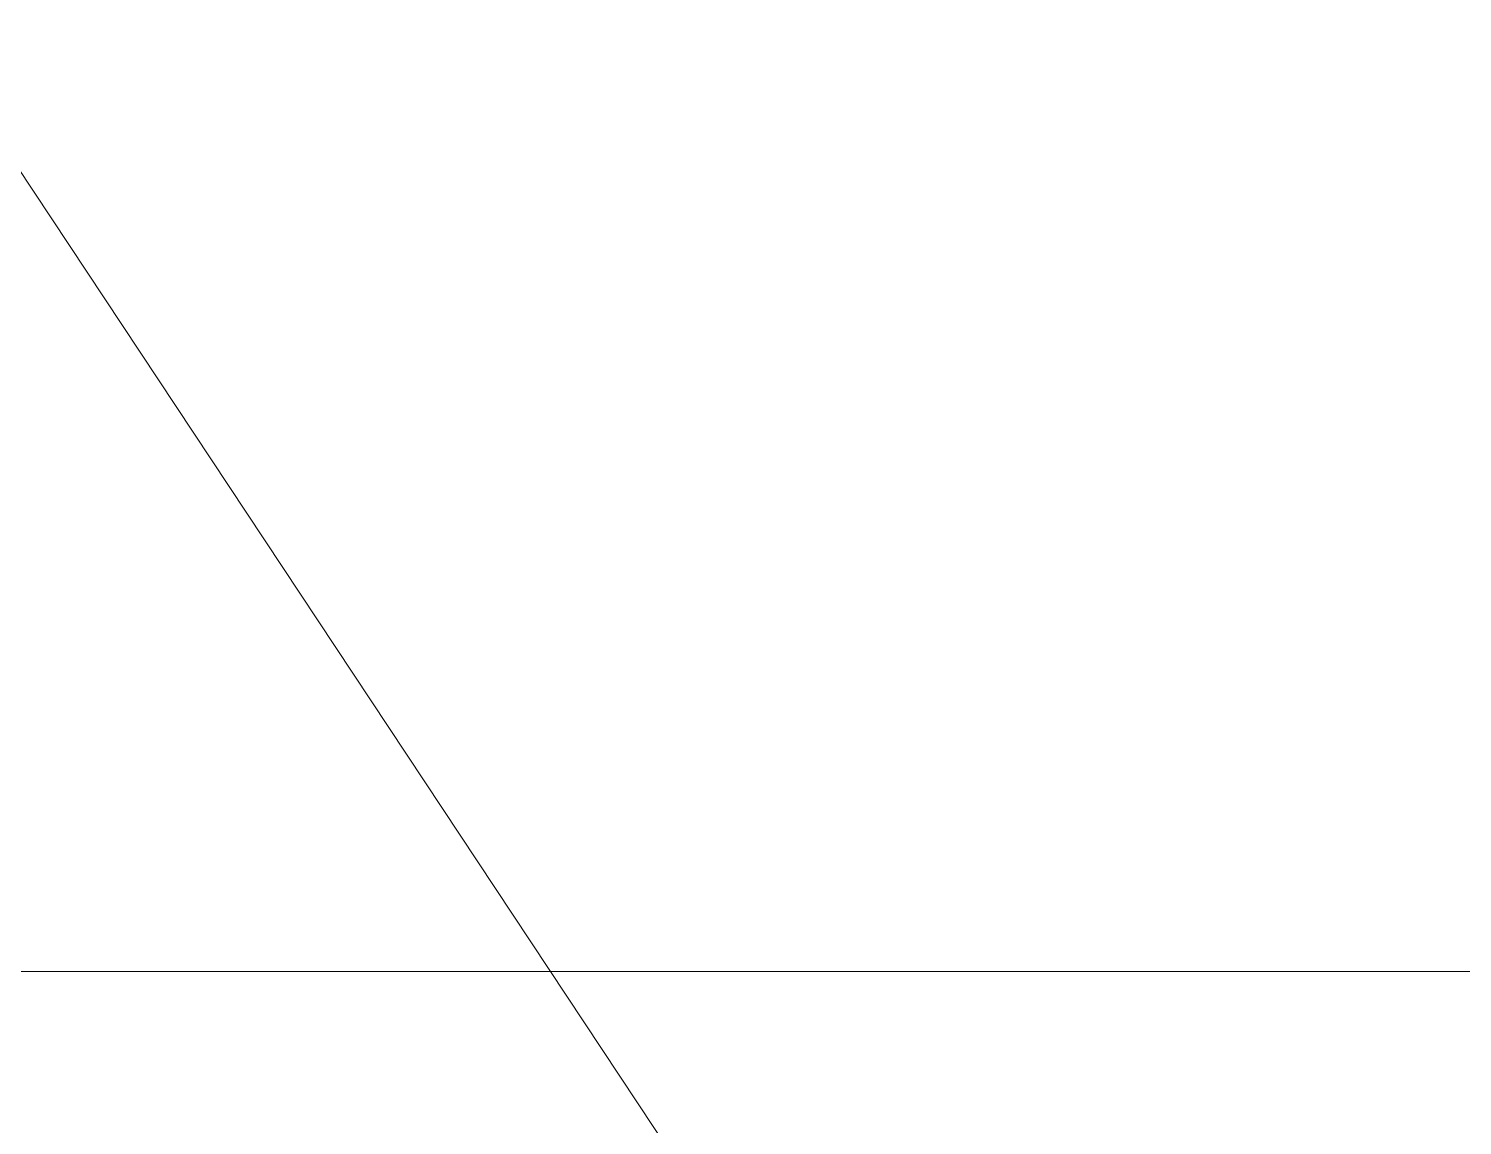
# Model space of a CAD drawing. Header units: metres. Extents: x 0 to 105485, y 0 to 425721.
# Drawn here: x 104807.099 to 104807.853, y 425186.108 to 425186.685 of the extents above; entities that cross this region are included whole.
import ezdxf

# ---------------------------------------------------------------- set-up
doc = ezdxf.new("R2010")
doc.units = ezdxf.units.M
doc.header["$MEASUREMENT"] = 0
doc.layers.add('B-XX-MO-ONDERZOEK_SONDERING-G', color=90, linetype='Continuous', lineweight=18)
doc.layers.add('B-XX-VH-OPENVERHARDING-G', color=90, linetype='Continuous', lineweight=18)

msp = doc.modelspace()

# ---------------------------------------------------------------- linework, layer by layer
at = {"layer": 'B-XX-MO-ONDERZOEK_SONDERING-G', "color": 0, "true_color": 0x285cd6}
for points in [[(104807.094, 425186.189, -1.59), (104807.144, 425186.189, -1.6), (104807.144, 425186.189, -1.61), (104807.169, 425186.189, -1.62), (104807.119, 425186.189, -1.63), (104807.294, 425186.189, -1.64), (104807.269, 425186.189, -1.65), (104807.269, 425186.189, -1.66), (104807.269, 425186.189, -1.67), (104807.269, 425186.189, -1.68), (104807.294, 425186.189, -1.69), (104807.269, 425186.189, -1.7), (104807.269, 425186.189, -1.71), (104807.244, 425186.189, -1.72), (104807.244, 425186.189, -1.73), (104807.219, 425186.189, -1.74), (104807.219, 425186.189, -1.75), (104807.219, 425186.189, -1.76), (104807.219, 425186.189, -1.77), (104807.194, 425186.189, -1.78), (104807.194, 425186.189, -1.79), (104807.194, 425186.189, -1.8), (104807.244, 425186.189, -1.81), (104807.269, 425186.189, -1.82), (104807.294, 425186.189, -1.83), (104807.294, 425186.189, -1.84), (104807.319, 425186.189, -1.85), (104807.344, 425186.189, -1.86), (104807.394, 425186.189, -1.87), (104807.444, 425186.189, -1.88), (104807.469, 425186.189, -1.89), (104807.494, 425186.189, -1.9), (104807.494, 425186.189, -1.91), (104807.494, 425186.189, -1.92), (104807.519, 425186.189, -1.93), (104807.494, 425186.189, -1.94), (104807.419, 425186.189, -1.95), (104807.369, 425186.189, -1.96), (104807.294, 425186.189, -1.97), (104807.244, 425186.189, -1.98), (104807.194, 425186.189, -1.99), (104807.194, 425186.189, -2), (104807.119, 425186.189, -2.01), (104807.119, 425186.189, -2.02), (104807.044, 425186.189, -2.03)], [(104807.069, 425186.189, -12.862), (104807.144, 425186.189, -12.872), (104807.144, 425186.189, -12.882), (104807.044, 425186.189, -12.892)], [(104807.069, 425186.189, -2.11), (104807.169, 425186.189, -2.12), (104807.169, 425186.189, -2.13), (104807.219, 425186.189, -2.14), (104807.294, 425186.189, -2.15), (104807.369, 425186.189, -2.16), (104807.394, 425186.189, -2.17), (104807.419, 425186.189, -2.18), (104807.444, 425186.189, -2.19), (104807.419, 425186.189, -2.2), (104807.419, 425186.189, -2.21), (104807.419, 425186.189, -2.22), (104807.419, 425186.189, -2.23), (104807.419, 425186.189, -2.24), (104807.419, 425186.189, -2.25), (104807.419, 425186.189, -2.26), (104807.419, 425186.189, -2.27), (104807.369, 425186.189, -2.28), (104807.369, 425186.189, -2.29), (104807.369, 425186.189, -2.3), (104807.394, 425186.189, -2.31), (104807.394, 425186.189, -2.32), (104807.419, 425186.189, -2.33), (104807.444, 425186.189, -2.34), (104807.469, 425186.189, -2.35), (104807.469, 425186.189, -2.36), (104807.494, 425186.189, -2.37), (104807.494, 425186.189, -2.38), (104807.494, 425186.189, -2.39), (104807.494, 425186.189, -2.4), (104807.494, 425186.189, -2.41), (104807.469, 425186.189, -2.42), (104807.494, 425186.189, -2.43), (104807.494, 425186.189, -2.44), (104807.494, 425186.189, -2.45), (104807.494, 425186.189, -2.46), (104807.494, 425186.189, -2.47), (104807.469, 425186.189, -2.48), (104807.444, 425186.189, -2.49), (104807.419, 425186.189, -2.5), (104807.419, 425186.189, -2.51), (104807.369, 425186.189, -2.52), (104807.369, 425186.189, -2.53), (104807.344, 425186.189, -2.54), (104807.344, 425186.189, -2.55), (104807.344, 425186.189, -2.56), (104807.344, 425186.189, -2.57), (104807.344, 425186.189, -2.58), (104807.344, 425186.189, -2.59), (104807.344, 425186.189, -2.6), (104807.344, 425186.189, -2.61), (104807.344, 425186.189, -2.62), (104807.319, 425186.189, -2.63), (104807.319, 425186.189, -2.64), (104807.319, 425186.189, -2.65), (104807.319, 425186.189, -2.66), (104807.319, 425186.189, -2.67), (104807.319, 425186.189, -2.68), (104807.344, 425186.189, -2.69), (104807.369, 425186.189, -2.7), (104807.394, 425186.189, -2.71), (104807.419, 425186.189, -2.72), (104807.469, 425186.189, -2.73), (104807.469, 425186.189, -2.74), (104807.444, 425186.189, -2.75), (104807.419, 425186.189, -2.76), (104807.144, 425186.189, -2.77), (104807.144, 425186.189, -2.78), (104807.169, 425186.189, -2.79), (104807.169, 425186.189, -2.8), (104807.169, 425186.189, -2.809), (104807.194, 425186.189, -2.819), (104807.194, 425186.189, -2.829), (104807.219, 425186.189, -2.839), (104807.219, 425186.189, -2.849), (104807.219, 425186.189, -2.859), (104807.244, 425186.189, -2.869), (104807.244, 425186.189, -2.879), (104807.244, 425186.189, -2.889), (104807.269, 425186.189, -2.899), (104807.269, 425186.189, -2.909), (104807.269, 425186.189, -2.919), (104807.269, 425186.189, -2.929), (104807.269, 425186.189, -2.939), (104807.244, 425186.189, -2.949), (104807.219, 425186.189, -2.959), (104807.094, 425186.189, -2.969)], [(104807.069, 425186.189, -3.139), (104807.119, 425186.189, -3.149), (104807.194, 425186.189, -3.159), (104807.269, 425186.189, -3.169), (104807.294, 425186.189, -3.179), (104807.344, 425186.189, -3.189), (104807.394, 425186.189, -3.199), (104807.394, 425186.189, -3.209), (104807.419, 425186.189, -3.219), (104807.419, 425186.189, -3.229), (104807.419, 425186.189, -3.239), (104807.419, 425186.189, -3.249), (104807.369, 425186.189, -3.259), (104807.319, 425186.189, -3.269), (104807.269, 425186.189, -3.279), (104807.244, 425186.189, -3.289), (104807.219, 425186.189, -3.299), (104807.219, 425186.189, -3.309), (104807.194, 425186.189, -3.319), (104807.169, 425186.189, -3.329), (104807.169, 425186.189, -3.339), (104807.144, 425186.189, -3.349), (104807.119, 425186.189, -3.359), (104807.119, 425186.189, -3.369), (104807.094, 425186.189, -3.379)], [(104807.069, 425186.189, -13.272), (104807.119, 425186.189, -13.282), (104807.144, 425186.189, -13.292), (104807.194, 425186.189, -13.302), (104807.219, 425186.189, -13.312), (104807.269, 425186.189, -13.322), (104807.294, 425186.189, -13.332), (104807.319, 425186.189, -13.342), (104807.369, 425186.189, -13.352), (104807.369, 425186.189, -13.362), (104807.394, 425186.189, -13.372), (104807.419, 425186.189, -13.382), (104807.444, 425186.189, -13.392), (104807.444, 425186.189, -13.402), (104807.469, 425186.189, -13.412), (104807.469, 425186.189, -13.422), (104807.494, 425186.189, -13.432), (104807.494, 425186.189, -13.442), (104807.544, 425186.189, -13.452), (104807.544, 425186.189, -13.462), (104807.569, 425186.189, -13.472), (104807.569, 425186.189, -13.482), (104807.569, 425186.189, -13.491), (104807.544, 425186.189, -13.501), (104807.544, 425186.189, -13.511), (104807.544, 425186.189, -13.521), (104807.569, 425186.189, -13.531), (104807.569, 425186.189, -13.541), (104807.619, 425186.189, -13.551), (104807.694, 425186.189, -13.561), (104807.769, 425186.189, -13.571), (104807.819, 425186.189, -13.581), (104807.894, 425186.189, -13.591)], [(104807.869, 425186.189, -1.19), (104807.819, 425186.189, -1.2), (104807.844, 425186.189, -1.21), (104807.794, 425186.189, -1.22), (104807.769, 425186.189, -1.23), (104807.769, 425186.189, -1.24), (104807.769, 425186.189, -1.25), (104807.769, 425186.189, -1.26), (104807.744, 425186.189, -1.27), (104807.744, 425186.189, -1.28), (104807.694, 425186.189, -1.29), (104807.644, 425186.189, -1.3), (104807.594, 425186.189, -1.31), (104807.544, 425186.189, -1.32), (104807.544, 425186.189, -1.33), (104807.544, 425186.189, -1.34), (104807.544, 425186.189, -1.35), (104807.544, 425186.189, -1.36), (104807.519, 425186.189, -1.37), (104807.519, 425186.189, -1.38), (104807.494, 425186.189, -1.39), (104807.494, 425186.189, -1.4), (104807.494, 425186.189, -1.41), (104807.444, 425186.189, -1.42), (104807.419, 425186.189, -1.43), (104807.369, 425186.189, -1.44), (104807.344, 425186.189, -1.45), (104807.319, 425186.189, -1.46), (104807.319, 425186.189, -1.47), (104807.294, 425186.189, -1.48), (104807.269, 425186.189, -1.49), (104807.244, 425186.189, -1.5), (104807.219, 425186.189, -1.51), (104807.169, 425186.189, -1.52), (104807.119, 425186.189, -1.53), (104807.119, 425186.189, -1.54), (104807.094, 425186.189, -1.55)], [(104807.094, 425186.189, -3.389), (104807.119, 425186.189, -3.399), (104807.119, 425186.189, -3.409), (104807.119, 425186.189, -3.419), (104807.144, 425186.189, -3.429), (104807.144, 425186.189, -3.439), (104807.169, 425186.189, -3.449), (104807.169, 425186.189, -3.459), (104807.194, 425186.189, -3.469), (104807.219, 425186.189, -3.479), (104807.244, 425186.189, -3.489), (104807.244, 425186.189, -3.499), (104807.244, 425186.189, -3.509), (104807.219, 425186.189, -3.519), (104807.244, 425186.189, -3.529), (104807.269, 425186.189, -3.539), (104807.269, 425186.189, -3.549), (104807.319, 425186.189, -3.559), (104807.394, 425186.189, -3.569), (104807.369, 425186.189, -3.579), (104807.444, 425186.189, -3.589), (104807.444, 425186.189, -3.599), (104807.469, 425186.189, -3.609), (104807.469, 425186.189, -3.619), (104807.469, 425186.189, -3.629), (104807.544, 425186.189, -3.639), (104807.569, 425186.189, -3.649), (104807.644, 425186.189, -3.659), (104807.719, 425186.189, -3.669), (104807.744, 425186.189, -3.679), (104807.769, 425186.189, -3.689), (104807.794, 425186.189, -3.699), (104807.794, 425186.189, -3.709), (104807.794, 425186.189, -3.719), (104807.794, 425186.189, -3.729), (104807.794, 425186.189, -3.739), (104807.794, 425186.189, -3.749), (104807.769, 425186.189, -3.759), (104807.769, 425186.189, -3.769), (104807.744, 425186.189, -3.779), (104807.719, 425186.189, -3.789), (104807.719, 425186.189, -3.799), (104807.669, 425186.189, -3.809), (104807.644, 425186.189, -3.819), (104807.619, 425186.189, -3.829), (104807.594, 425186.189, -3.839), (104807.569, 425186.189, -3.849), (104807.569, 425186.189, -3.859), (104807.569, 425186.189, -3.869), (104807.569, 425186.189, -3.879), (104807.544, 425186.189, -3.889), (104807.544, 425186.189, -3.899), (104807.544, 425186.189, -3.909), (104807.569, 425186.189, -3.919), (104807.544, 425186.189, -3.929), (104807.544, 425186.189, -3.939), (104807.469, 425186.189, -3.949), (104807.394, 425186.189, -3.959), (104807.344, 425186.189, -3.969), (104807.294, 425186.189, -3.979), (104807.269, 425186.189, -3.989), (104807.219, 425186.189, -3.999), (104807.219, 425186.189, -4.009), (104807.144, 425186.189, -4.019), (104807.094, 425186.189, -4.029)], [(104807.094, 425186.189, -4.179), (104807.119, 425186.189, -4.189), (104807.144, 425186.189, -4.199), (104807.144, 425186.189, -4.209), (104807.169, 425186.189, -4.219), (104807.169, 425186.189, -4.229), (104807.169, 425186.189, -4.239), (104807.169, 425186.189, -4.249), (104807.144, 425186.189, -4.259), (104807.144, 425186.189, -4.269), (104807.144, 425186.189, -4.279), (104807.169, 425186.189, -4.289), (104807.169, 425186.189, -4.299), (104807.169, 425186.189, -4.309), (104807.169, 425186.189, -4.319), (104807.169, 425186.189, -4.329), (104807.194, 425186.189, -4.339), (104807.194, 425186.189, -4.349), (104807.219, 425186.189, -4.359), (104807.219, 425186.189, -4.369), (104807.269, 425186.189, -4.379), (104807.269, 425186.189, -4.389), (104807.269, 425186.189, -4.399), (104807.294, 425186.189, -4.409), (104807.319, 425186.189, -4.419), (104807.344, 425186.189, -4.429), (104807.344, 425186.189, -4.439), (104807.369, 425186.189, -4.449), (104807.369, 425186.189, -4.459), (104807.369, 425186.189, -4.469), (104807.369, 425186.189, -4.479), (104807.369, 425186.189, -4.489), (104807.369, 425186.189, -4.499), (104807.369, 425186.189, -4.509), (104807.394, 425186.189, -4.519), (104807.394, 425186.189, -4.529), (104807.419, 425186.189, -4.539), (104807.419, 425186.189, -4.549), (104807.419, 425186.189, -4.559), (104807.419, 425186.189, -4.569), (104807.444, 425186.189, -4.579), (104807.419, 425186.189, -4.589), (104807.394, 425186.189, -4.599), (104807.394, 425186.189, -4.609), (104807.369, 425186.189, -4.619), (104807.344, 425186.189, -4.629), (104807.319, 425186.189, -4.639), (104807.294, 425186.189, -4.649), (104807.294, 425186.189, -4.659), (104807.294, 425186.189, -4.669), (104807.319, 425186.189, -4.679), (104807.319, 425186.189, -4.689), (104807.319, 425186.189, -4.699), (104807.319, 425186.189, -4.709), (104807.319, 425186.189, -4.719), (104807.319, 425186.189, -4.729), (104807.319, 425186.189, -4.739), (104807.319, 425186.189, -4.749), (104807.319, 425186.189, -4.759), (104807.319, 425186.189, -4.769), (104807.319, 425186.189, -4.779), (104807.319, 425186.189, -4.789), (104807.319, 425186.189, -4.799), (104807.294, 425186.189, -4.809), (104807.294, 425186.189, -4.819), (104807.244, 425186.189, -4.829), (104807.219, 425186.189, -4.839), (104807.169, 425186.189, -4.849), (104807.119, 425186.189, -4.859), (104807.094, 425186.189, -4.869)], [(104807.094, 425186.189, -5.069), (104807.144, 425186.189, -5.079), (104807.144, 425186.189, -5.089), (104807.194, 425186.189, -5.099), (104807.269, 425186.189, -5.109), (104807.294, 425186.189, -5.118), (104807.344, 425186.189, -5.128), (104807.394, 425186.189, -5.138), (104807.394, 425186.189, -5.148), (104807.444, 425186.189, -5.158), (104807.444, 425186.189, -5.168), (104807.444, 425186.189, -5.178), (104807.444, 425186.189, -5.188), (104807.469, 425186.189, -5.198), (104807.494, 425186.189, -5.208), (104807.519, 425186.189, -5.218), (104807.544, 425186.189, -5.228), (104807.544, 425186.189, -5.238), (104807.544, 425186.189, -5.248), (104807.569, 425186.189, -5.258), (104807.544, 425186.189, -5.268), (104807.544, 425186.189, -5.278), (104807.544, 425186.189, -5.288), (104807.569, 425186.189, -5.298), (104807.569, 425186.189, -5.308), (104807.569, 425186.189, -5.318), (104807.594, 425186.189, -5.328), (104807.594, 425186.189, -5.338), (104807.594, 425186.189, -5.348), (104807.594, 425186.189, -5.358), (104807.594, 425186.189, -5.368), (104807.594, 425186.189, -5.378), (104807.569, 425186.189, -5.388), (104807.544, 425186.189, -5.398), (104807.544, 425186.189, -5.408), (104807.544, 425186.189, -5.418), (104807.544, 425186.189, -5.428), (104807.544, 425186.189, -5.438), (104807.544, 425186.189, -5.448), (104807.544, 425186.189, -5.458), (104807.544, 425186.189, -5.468), (104807.544, 425186.189, -5.478), (104807.519, 425186.189, -5.488), (104807.519, 425186.189, -5.498), (104807.519, 425186.189, -5.508), (104807.519, 425186.189, -5.518), (104807.519, 425186.189, -5.528), (104807.494, 425186.189, -5.538), (104807.494, 425186.189, -5.548), (104807.494, 425186.189, -5.558), (104807.494, 425186.189, -5.568), (104807.494, 425186.189, -5.578), (104807.494, 425186.189, -5.588), (104807.469, 425186.189, -5.598), (104807.469, 425186.189, -5.608), (104807.444, 425186.189, -5.618), (104807.394, 425186.189, -5.628), (104807.319, 425186.189, -5.638), (104807.319, 425186.189, -5.648), (104807.294, 425186.189, -5.658), (104807.244, 425186.189, -5.668), (104807.244, 425186.189, -5.678), (104807.269, 425186.189, -5.688), (104807.269, 425186.189, -5.698), (104807.294, 425186.189, -5.708), (104807.319, 425186.189, -5.718), (104807.319, 425186.189, -5.728), (104807.344, 425186.189, -5.738), (104807.244, 425186.189, -5.748), (104807.219, 425186.189, -5.758), (104807.119, 425186.189, -5.768), (104807.119, 425186.189, -5.778), (104807.094, 425186.189, -5.788), (104807.119, 425186.189, -5.798), (104807.119, 425186.189, -5.808), (104807.119, 425186.189, -5.818), (104807.119, 425186.189, -5.828), (104807.144, 425186.189, -5.838), (104807.144, 425186.189, -5.848), (104807.144, 425186.189, -5.858), (104807.144, 425186.189, -5.868), (104807.144, 425186.189, -5.878), (104807.144, 425186.189, -5.888), (104807.094, 425186.189, -5.898), (104807.119, 425186.189, -5.908), (104807.144, 425186.189, -5.918), (104807.219, 425186.189, -5.928), (104807.294, 425186.189, -5.938), (104807.344, 425186.189, -5.948), (104807.344, 425186.189, -5.958), (104807.369, 425186.189, -5.968), (104807.419, 425186.189, -5.978), (104807.419, 425186.189, -5.988), (104807.444, 425186.189, -5.998), (104807.444, 425186.189, -6.008), (104807.469, 425186.189, -6.018), (104807.494, 425186.189, -6.028), (104807.494, 425186.189, -6.038), (104807.519, 425186.189, -6.048), (104807.519, 425186.189, -6.058), (104807.519, 425186.189, -6.068), (104807.544, 425186.189, -6.078), (104807.544, 425186.189, -6.088), (104807.544, 425186.189, -6.098), (104807.544, 425186.189, -6.108), (104807.544, 425186.189, -6.118), (104807.544, 425186.189, -6.128), (104807.544, 425186.189, -6.138), (104807.544, 425186.189, -6.148), (104807.544, 425186.189, -6.158), (104807.569, 425186.189, -6.168), (104807.569, 425186.189, -6.178), (104807.569, 425186.189, -6.188), (104807.569, 425186.189, -6.198), (104807.569, 425186.189, -6.208), (104807.569, 425186.189, -6.218), (104807.569, 425186.189, -6.228), (104807.569, 425186.189, -6.238), (104807.594, 425186.189, -6.248), (104807.594, 425186.189, -6.258), (104807.594, 425186.189, -6.268), (104807.594, 425186.189, -6.278), (104807.594, 425186.189, -6.288), (104807.594, 425186.189, -6.298), (104807.569, 425186.189, -6.308), (104807.544, 425186.189, -6.318), (104807.544, 425186.189, -6.328), (104807.544, 425186.189, -6.338), (104807.544, 425186.189, -6.348), (104807.519, 425186.189, -6.358), (104807.519, 425186.189, -6.368), (104807.519, 425186.189, -6.378), (104807.519, 425186.189, -6.388), (104807.519, 425186.189, -6.398), (104807.519, 425186.189, -6.408), (104807.544, 425186.189, -6.418), (104807.544, 425186.189, -6.428), (104807.544, 425186.189, -6.438), (104807.544, 425186.189, -6.448), (104807.544, 425186.189, -6.458), (104807.569, 425186.189, -6.468), (104807.594, 425186.189, -6.478), (104807.594, 425186.189, -6.488), (104807.594, 425186.189, -6.498), (104807.594, 425186.189, -6.508), (104807.594, 425186.189, -6.518), (104807.594, 425186.189, -6.528), (104807.594, 425186.189, -6.538), (104807.594, 425186.189, -6.548), (104807.594, 425186.189, -6.558), (104807.594, 425186.189, -6.568), (104807.569, 425186.189, -6.578), (104807.594, 425186.189, -6.588), (104807.569, 425186.189, -6.598), (104807.569, 425186.189, -6.608), (104807.544, 425186.189, -6.618), (104807.519, 425186.189, -6.628), (104807.494, 425186.189, -6.638), (104807.494, 425186.189, -6.648), (104807.494, 425186.189, -6.658), (104807.494, 425186.189, -6.668), (104807.494, 425186.189, -6.678), (104807.494, 425186.189, -6.688), (104807.494, 425186.189, -6.698), (104807.494, 425186.189, -6.708), (104807.494, 425186.189, -6.718), (104807.494, 425186.189, -6.728), (104807.494, 425186.189, -6.738), (104807.494, 425186.189, -6.748), (104807.494, 425186.189, -6.758), (104807.494, 425186.189, -6.768), (104807.494, 425186.189, -6.778), (104807.494, 425186.189, -6.788), (104807.494, 425186.189, -6.798), (104807.469, 425186.189, -6.808), (104807.444, 425186.189, -6.818), (104807.444, 425186.189, -6.828), (104807.419, 425186.189, -6.838), (104807.419, 425186.189, -6.848), (104807.394, 425186.189, -6.858), (104807.369, 425186.189, -6.868), (104807.369, 425186.189, -6.878), (104807.344, 425186.189, -6.888), (104807.344, 425186.189, -6.898), (104807.344, 425186.189, -6.908), (104807.319, 425186.189, -6.918), (104807.319, 425186.189, -6.928), (104807.319, 425186.189, -6.938), (104807.319, 425186.189, -6.948), (104807.294, 425186.189, -6.958), (104807.294, 425186.189, -6.968), (104807.294, 425186.189, -6.978), (104807.294, 425186.189, -6.988), (104807.269, 425186.189, -6.998), (104807.294, 425186.189, -7.008), (104807.319, 425186.189, -7.018), (104807.369, 425186.189, -7.027), (104807.369, 425186.189, -7.037), (104807.394, 425186.189, -7.047), (104807.394, 425186.189, -7.057), (104807.394, 425186.189, -7.067), (104807.419, 425186.189, -7.077), (104807.469, 425186.189, -7.087), (104807.494, 425186.189, -7.097), (104807.519, 425186.189, -7.107), (104807.494, 425186.189, -7.117), (104807.519, 425186.189, -7.127), (104807.544, 425186.189, -7.137), (104807.569, 425186.189, -7.147), (104807.569, 425186.189, -7.157), (104807.594, 425186.189, -7.167), (104807.619, 425186.189, -7.177), (104807.619, 425186.189, -7.187), (104807.644, 425186.189, -7.197), (104807.644, 425186.189, -7.207), (104807.644, 425186.189, -7.217), (104807.669, 425186.189, -7.227), (104807.669, 425186.189, -7.237), (104807.669, 425186.189, -7.247), (104807.669, 425186.189, -7.257), (104807.669, 425186.189, -7.267), (104807.669, 425186.189, -7.277), (104807.694, 425186.189, -7.287), (104807.694, 425186.189, -7.297), (104807.669, 425186.189, -7.307), (104807.669, 425186.189, -7.317), (104807.619, 425186.189, -7.327), (104807.619, 425186.189, -7.337), (104807.569, 425186.189, -7.347), (104807.519, 425186.189, -7.357), (104807.494, 425186.189, -7.367), (104807.494, 425186.189, -7.377), (104807.494, 425186.189, -7.387), (104807.494, 425186.189, -7.397), (104807.494, 425186.189, -7.407), (104807.494, 425186.189, -7.417), (104807.494, 425186.189, -7.427), (104807.494, 425186.189, -7.437), (104807.519, 425186.189, -7.447), (104807.544, 425186.189, -7.457), (104807.569, 425186.189, -7.467), (104807.594, 425186.189, -7.477), (104807.619, 425186.189, -7.487), (104807.644, 425186.189, -7.497), (104807.644, 425186.189, -7.507), (104807.669, 425186.189, -7.517), (104807.669, 425186.189, -7.527), (104807.694, 425186.189, -7.537), (104807.719, 425186.189, -7.547), (104807.719, 425186.189, -7.557), (104807.719, 425186.189, -7.567), (104807.719, 425186.189, -7.577), (104807.719, 425186.189, -7.587), (104807.719, 425186.189, -7.597), (104807.719, 425186.189, -7.607), (104807.694, 425186.189, -7.617), (104807.669, 425186.189, -7.627), (104807.669, 425186.189, -7.637), (104807.619, 425186.189, -7.647), (104807.594, 425186.189, -7.657), (104807.594, 425186.189, -7.667), (104807.594, 425186.189, -7.677), (104807.594, 425186.189, -7.687), (104807.594, 425186.189, -7.697), (104807.519, 425186.189, -7.707), (104807.494, 425186.189, -7.717), (104807.469, 425186.189, -7.727), (104807.419, 425186.189, -7.737), (104807.369, 425186.189, -7.747), (104807.369, 425186.189, -7.757), (104807.344, 425186.189, -7.767), (104807.344, 425186.189, -7.777), (104807.344, 425186.189, -7.787), (104807.344, 425186.189, -7.797), (104807.344, 425186.189, -7.807), (104807.394, 425186.189, -7.817), (104807.444, 425186.189, -7.827), (104807.469, 425186.189, -7.837), (104807.444, 425186.189, -7.847), (104807.469, 425186.189, -7.857), (104807.469, 425186.189, -7.867), (104807.494, 425186.189, -7.877), (104807.569, 425186.189, -7.887), (104807.594, 425186.189, -7.897), (104807.644, 425186.189, -7.907), (104807.694, 425186.189, -7.917), (104807.719, 425186.189, -7.927), (104807.719, 425186.189, -7.937), (104807.769, 425186.189, -7.947), (104807.769, 425186.189, -7.957), (104807.769, 425186.189, -7.967), (104807.794, 425186.189, -7.977), (104807.794, 425186.189, -7.987), (104807.794, 425186.189, -7.997), (104807.794, 425186.189, -8.007), (104807.794, 425186.189, -8.017), (104807.794, 425186.189, -8.027), (104807.794, 425186.189, -8.037), (104807.794, 425186.189, -8.047), (104807.794, 425186.189, -8.057), (104807.794, 425186.189, -8.067), (104807.794, 425186.189, -8.077), (104807.819, 425186.189, -8.087), (104807.794, 425186.189, -8.097), (104807.794, 425186.189, -8.107), (104807.794, 425186.189, -8.117), (104807.794, 425186.189, -8.127), (104807.794, 425186.189, -8.137), (104807.794, 425186.189, -8.147), (104807.769, 425186.189, -8.157), (104807.769, 425186.189, -8.167), (104807.744, 425186.189, -8.177), (104807.719, 425186.189, -8.187), (104807.744, 425186.189, -8.197), (104807.719, 425186.189, -8.207), (104807.744, 425186.189, -8.217), (104807.719, 425186.189, -8.227), (104807.719, 425186.189, -8.237), (104807.719, 425186.189, -8.247), (104807.719, 425186.189, -8.257), (104807.719, 425186.189, -8.267), (104807.719, 425186.189, -8.277), (104807.719, 425186.189, -8.287), (104807.719, 425186.189, -8.297), (104807.719, 425186.189, -8.307), (104807.744, 425186.189, -8.317), (104807.744, 425186.189, -8.327), (104807.744, 425186.189, -8.337), (104807.744, 425186.189, -8.347), (104807.769, 425186.189, -8.357), (104807.769, 425186.189, -8.367), (104807.769, 425186.189, -8.377), (104807.769, 425186.189, -8.387), (104807.769, 425186.189, -8.397), (104807.769, 425186.189, -8.407), (104807.744, 425186.189, -8.417), (104807.744, 425186.189, -8.427), (104807.744, 425186.189, -8.437), (104807.719, 425186.189, -8.447), (104807.719, 425186.189, -8.457), (104807.669, 425186.189, -8.467), (104807.644, 425186.189, -8.477), (104807.619, 425186.189, -8.487), (104807.594, 425186.189, -8.497), (104807.594, 425186.189, -8.507), (104807.569, 425186.189, -8.517), (104807.569, 425186.189, -8.527), (104807.569, 425186.189, -8.537), (104807.569, 425186.189, -8.546), (104807.569, 425186.189, -8.556), (104807.569, 425186.189, -8.566), (104807.569, 425186.189, -8.576), (104807.569, 425186.189, -8.586), (104807.544, 425186.189, -8.596), (104807.544, 425186.189, -8.606), (104807.544, 425186.189, -8.616), (104807.544, 425186.189, -8.626), (104807.544, 425186.189, -8.636), (104807.569, 425186.189, -8.646), (104807.569, 425186.189, -8.656), (104807.594, 425186.189, -8.666), (104807.594, 425186.189, -8.676), (104807.594, 425186.189, -8.686), (104807.594, 425186.189, -8.696), (104807.594, 425186.189, -8.706), (104807.619, 425186.189, -8.716), (104807.619, 425186.189, -8.726), (104807.619, 425186.189, -8.736), (104807.619, 425186.189, -8.746), (104807.644, 425186.189, -8.756), (104807.644, 425186.189, -8.766), (104807.644, 425186.189, -8.776), (104807.644, 425186.189, -8.786), (104807.644, 425186.189, -8.796), (104807.669, 425186.189, -8.806), (104807.669, 425186.189, -8.816), (104807.669, 425186.189, -8.826), (104807.669, 425186.189, -8.836), (104807.669, 425186.189, -8.846), (104807.694, 425186.189, -8.856), (104807.694, 425186.189, -8.866), (104807.694, 425186.189, -8.876), (104807.694, 425186.189, -8.886), (104807.619, 425186.189, -8.896), (104807.569, 425186.189, -8.906), (104807.469, 425186.189, -8.916), (104807.294, 425186.189, -8.926), (104807.194, 425186.189, -8.936), (104807.169, 425186.189, -8.946), (104807.169, 425186.189, -8.956), (104807.194, 425186.189, -8.966), (104807.194, 425186.189, -8.976), (104807.194, 425186.189, -8.986), (104807.194, 425186.189, -8.996), (104807.219, 425186.189, -9.006), (104807.219, 425186.189, -9.016), (104807.219, 425186.189, -9.026), (104807.219, 425186.189, -9.036), (104807.219, 425186.189, -9.046), (104807.244, 425186.189, -9.056), (104807.294, 425186.189, -9.066), (104807.344, 425186.189, -9.076), (104807.394, 425186.189, -9.086), (104807.494, 425186.189, -9.096), (104807.594, 425186.189, -9.106), (104807.694, 425186.189, -9.116), (104807.769, 425186.189, -9.126), (104807.769, 425186.189, -9.136), (104807.794, 425186.189, -9.146), (104807.819, 425186.189, -9.156), (104807.844, 425186.189, -9.166), (104807.844, 425186.189, -9.176), (104807.844, 425186.189, -9.186), (104807.844, 425186.189, -9.196), (104807.844, 425186.189, -9.206), (104807.844, 425186.189, -9.216), (104807.844, 425186.189, -9.226), (104807.844, 425186.189, -9.236), (104807.844, 425186.189, -9.246), (104807.844, 425186.189, -9.256), (104807.844, 425186.189, -9.266), (104807.819, 425186.189, -9.276), (104807.819, 425186.189, -9.286), (104807.819, 425186.189, -9.296), (104807.844, 425186.189, -9.306), (104807.844, 425186.189, -9.316), (104807.819, 425186.189, -9.326), (104807.819, 425186.189, -9.336), (104807.819, 425186.189, -9.346), (104807.819, 425186.189, -9.356), (104807.819, 425186.189, -9.366), (104807.819, 425186.189, -9.376), (104807.794, 425186.189, -9.386), (104807.794, 425186.189, -9.396), (104807.794, 425186.189, -9.406), (104807.819, 425186.189, -9.416), (104807.819, 425186.189, -9.426), (104807.819, 425186.189, -9.436), (104807.794, 425186.189, -9.446), (104807.794, 425186.189, -9.456), (104807.794, 425186.189, -9.466), (104807.794, 425186.189, -9.476), (104807.794, 425186.189, -9.486), (104807.794, 425186.189, -9.496), (104807.769, 425186.189, -9.506), (104807.769, 425186.189, -9.516), (104807.769, 425186.189, -9.526), (104807.769, 425186.189, -9.536), (104807.769, 425186.189, -9.546), (104807.769, 425186.189, -9.556), (104807.744, 425186.189, -9.566), (104807.744, 425186.189, -9.576), (104807.744, 425186.189, -9.586), (104807.744, 425186.189, -9.596), (104807.719, 425186.189, -9.606), (104807.744, 425186.189, -9.616), (104807.719, 425186.189, -9.626), (104807.669, 425186.189, -9.636), (104807.644, 425186.189, -9.646), (104807.644, 425186.189, -9.656), (104807.644, 425186.189, -9.666), (104807.619, 425186.189, -9.676), (104807.619, 425186.189, -9.686), (104807.619, 425186.189, -9.696), (104807.594, 425186.189, -9.706), (104807.569, 425186.189, -9.716), (104807.519, 425186.189, -9.725), (104807.494, 425186.189, -9.735), (104807.494, 425186.189, -9.745), (104807.494, 425186.189, -9.755), (104807.494, 425186.189, -9.765), (104807.469, 425186.189, -9.775), (104807.469, 425186.189, -9.785), (104807.469, 425186.189, -9.795), (104807.444, 425186.189, -9.805), (104807.444, 425186.189, -9.815), (104807.444, 425186.189, -9.825), (104807.444, 425186.189, -9.835), (104807.444, 425186.189, -9.845), (104807.444, 425186.189, -9.855), (104807.444, 425186.189, -9.865), (104807.444, 425186.189, -9.875), (104807.444, 425186.189, -9.885), (104807.419, 425186.189, -9.895), (104807.419, 425186.189, -9.905), (104807.419, 425186.189, -9.915), (104807.394, 425186.189, -9.925), (104807.369, 425186.189, -9.935), (104807.369, 425186.189, -9.945), (104807.369, 425186.189, -9.955), (104807.369, 425186.189, -9.965), (104807.369, 425186.189, -9.975), (104807.369, 425186.189, -9.985), (104807.394, 425186.189, -9.995), (104807.394, 425186.189, -10.005), (104807.394, 425186.189, -10.015), (104807.394, 425186.189, -10.025), (104807.394, 425186.189, -10.035), (104807.394, 425186.189, -10.045), (104807.419, 425186.189, -10.055), (104807.444, 425186.189, -10.065), (104807.469, 425186.189, -10.075), (104807.469, 425186.189, -10.085), (104807.469, 425186.189, -10.095), (104807.469, 425186.189, -10.105), (104807.494, 425186.189, -10.115), (104807.494, 425186.189, -10.125), (104807.494, 425186.189, -10.135), (104807.494, 425186.189, -10.145), (104807.494, 425186.189, -10.155), (104807.494, 425186.189, -10.165), (104807.494, 425186.189, -10.175), (104807.469, 425186.189, -10.185), (104807.469, 425186.189, -10.195), (104807.444, 425186.189, -10.205), (104807.444, 425186.189, -10.215), (104807.444, 425186.189, -10.225), (104807.444, 425186.189, -10.235), (104807.444, 425186.189, -10.245), (104807.444, 425186.189, -10.255), (104807.444, 425186.189, -10.265), (104807.444, 425186.189, -10.275), (104807.444, 425186.189, -10.285), (104807.444, 425186.189, -10.295), (104807.444, 425186.189, -10.305), (104807.444, 425186.189, -10.315), (104807.444, 425186.189, -10.325), (104807.444, 425186.189, -10.335), (104807.419, 425186.189, -10.345), (104807.419, 425186.189, -10.355), (104807.444, 425186.189, -10.365), (104807.419, 425186.189, -10.375), (104807.444, 425186.189, -10.385), (104807.419, 425186.189, -10.395), (104807.419, 425186.189, -10.405), (104807.419, 425186.189, -10.415), (104807.444, 425186.189, -10.425), (104807.469, 425186.189, -10.435), (104807.469, 425186.189, -10.445), (104807.494, 425186.189, -10.455), (104807.494, 425186.189, -10.465), (104807.519, 425186.189, -10.475), (104807.544, 425186.189, -10.485), (104807.569, 425186.189, -10.495), (104807.594, 425186.189, -10.505), (104807.594, 425186.189, -10.515), (104807.619, 425186.189, -10.525), (104807.619, 425186.189, -10.535), (104807.644, 425186.189, -10.545), (104807.644, 425186.189, -10.555), (104807.644, 425186.189, -10.565), (104807.669, 425186.189, -10.575), (104807.669, 425186.189, -10.585), (104807.669, 425186.189, -10.595), (104807.644, 425186.189, -10.605), (104807.619, 425186.189, -10.615), (104807.594, 425186.189, -10.625), (104807.594, 425186.189, -10.635), (104807.569, 425186.189, -10.645), (104807.569, 425186.189, -10.655), (104807.569, 425186.189, -10.665), (104807.569, 425186.189, -10.675), (104807.569, 425186.189, -10.685), (104807.569, 425186.189, -10.695), (104807.569, 425186.189, -10.705), (104807.594, 425186.189, -10.715), (104807.594, 425186.189, -10.725), (104807.594, 425186.189, -10.735), (104807.594, 425186.189, -10.745), (104807.594, 425186.189, -10.755), (104807.594, 425186.189, -10.765), (104807.594, 425186.189, -10.774), (104807.619, 425186.189, -10.784), (104807.619, 425186.189, -10.794), (104807.594, 425186.189, -10.804), (104807.594, 425186.189, -10.814), (104807.569, 425186.189, -10.824), (104807.594, 425186.189, -10.834), (104807.569, 425186.189, -10.844), (104807.569, 425186.189, -10.854), (104807.569, 425186.189, -10.864), (104807.569, 425186.189, -10.874), (104807.569, 425186.189, -10.884), (104807.569, 425186.189, -10.894), (104807.569, 425186.189, -10.904), (104807.594, 425186.189, -10.914), (104807.594, 425186.189, -10.924), (104807.594, 425186.189, -10.934), (104807.594, 425186.189, -10.944), (104807.619, 425186.189, -10.954), (104807.619, 425186.189, -10.964), (104807.619, 425186.189, -10.974), (104807.619, 425186.189, -10.984), (104807.644, 425186.189, -10.994), (104807.669, 425186.189, -11.004), (104807.669, 425186.189, -11.014), (104807.644, 425186.189, -11.024), (104807.644, 425186.189, -11.034), (104807.644, 425186.189, -11.044), (104807.644, 425186.189, -11.054), (104807.644, 425186.189, -11.064), (104807.644, 425186.189, -11.074), (104807.644, 425186.189, -11.084), (104807.644, 425186.189, -11.094), (104807.644, 425186.189, -11.104), (104807.644, 425186.189, -11.114), (104807.644, 425186.189, -11.124), (104807.644, 425186.189, -11.134), (104807.644, 425186.189, -11.144), (104807.644, 425186.189, -11.154), (104807.619, 425186.189, -11.164), (104807.619, 425186.189, -11.174), (104807.619, 425186.189, -11.184), (104807.594, 425186.189, -11.194), (104807.594, 425186.189, -11.204), (104807.594, 425186.189, -11.214), (104807.569, 425186.189, -11.224), (104807.569, 425186.189, -11.234), (104807.569, 425186.189, -11.244), (104807.569, 425186.189, -11.254), (104807.544, 425186.189, -11.264), (104807.544, 425186.189, -11.274), (104807.519, 425186.189, -11.284), (104807.494, 425186.189, -11.294), (104807.469, 425186.189, -11.304), (104807.469, 425186.189, -11.314), (104807.444, 425186.189, -11.324), (104807.444, 425186.189, -11.334), (104807.444, 425186.189, -11.344), (104807.444, 425186.189, -11.354), (104807.444, 425186.189, -11.364), (104807.444, 425186.189, -11.374), (104807.444, 425186.189, -11.384), (104807.469, 425186.189, -11.394), (104807.469, 425186.189, -11.404), (104807.469, 425186.189, -11.414), (104807.469, 425186.189, -11.424), (104807.469, 425186.189, -11.434), (104807.494, 425186.189, -11.444), (104807.494, 425186.189, -11.454), (104807.519, 425186.189, -11.464), (104807.519, 425186.189, -11.474), (104807.519, 425186.189, -11.484), (104807.544, 425186.189, -11.494), (104807.544, 425186.189, -11.504), (104807.544, 425186.189, -11.514), (104807.544, 425186.189, -11.524), (104807.544, 425186.189, -11.534), (104807.544, 425186.189, -11.544), (104807.544, 425186.189, -11.554), (104807.544, 425186.189, -11.564), (104807.544, 425186.189, -11.574), (104807.544, 425186.189, -11.584), (104807.544, 425186.189, -11.594), (104807.544, 425186.189, -11.604), (104807.494, 425186.189, -11.614), (104807.494, 425186.189, -11.624), (104807.494, 425186.189, -11.634), (104807.494, 425186.189, -11.644), (104807.494, 425186.189, -11.654), (104807.494, 425186.189, -11.664), (104807.494, 425186.189, -11.674), (104807.519, 425186.189, -11.684), (104807.544, 425186.189, -11.694), (104807.544, 425186.189, -11.704), (104807.544, 425186.189, -11.714), (104807.544, 425186.189, -11.724), (104807.544, 425186.189, -11.734), (104807.544, 425186.189, -11.743), (104807.544, 425186.189, -11.753), (104807.569, 425186.189, -11.763), (104807.594, 425186.189, -11.773), (104807.644, 425186.189, -11.783), (104807.669, 425186.189, -11.793), (104807.694, 425186.189, -11.803), (104807.694, 425186.189, -11.813), (104807.719, 425186.189, -11.823), (104807.744, 425186.189, -11.833), (104807.744, 425186.189, -11.843), (104807.744, 425186.189, -11.853), (104807.744, 425186.189, -11.863), (104807.744, 425186.189, -11.873), (104807.744, 425186.189, -11.883), (104807.769, 425186.189, -11.893), (104807.769, 425186.189, -11.903), (104807.769, 425186.189, -11.913), (104807.769, 425186.189, -11.923), (104807.769, 425186.189, -11.933), (104807.769, 425186.189, -11.943), (104807.769, 425186.189, -11.953), (104807.769, 425186.189, -11.963), (104807.769, 425186.189, -11.973), (104807.769, 425186.189, -11.983), (104807.744, 425186.189, -11.993), (104807.744, 425186.189, -12.003), (104807.744, 425186.189, -12.013), (104807.744, 425186.189, -12.023), (104807.744, 425186.189, -12.033), (104807.744, 425186.189, -12.043), (104807.744, 425186.189, -12.053), (104807.744, 425186.189, -12.063), (104807.744, 425186.189, -12.073), (104807.744, 425186.189, -12.083), (104807.744, 425186.189, -12.093), (104807.744, 425186.189, -12.103), (104807.744, 425186.189, -12.113), (104807.769, 425186.189, -12.123), (104807.769, 425186.189, -12.133), (104807.794, 425186.189, -12.143), (104807.794, 425186.189, -12.153), (104807.794, 425186.189, -12.163), (104807.794, 425186.189, -12.173), (104807.794, 425186.189, -12.183), (104807.819, 425186.189, -12.193), (104807.819, 425186.189, -12.203), (104807.819, 425186.189, -12.213), (104807.819, 425186.189, -12.223), (104807.819, 425186.189, -12.233), (104807.844, 425186.189, -12.243), (104807.844, 425186.189, -12.253), (104807.844, 425186.189, -12.263), (104807.844, 425186.189, -12.273), (104807.844, 425186.189, -12.283), (104807.819, 425186.189, -12.293), (104807.794, 425186.189, -12.303), (104807.794, 425186.189, -12.313), (104807.794, 425186.189, -12.323), (104807.794, 425186.189, -12.333), (104807.794, 425186.189, -12.343), (104807.794, 425186.189, -12.353), (104807.794, 425186.189, -12.363), (104807.794, 425186.189, -12.373), (104807.794, 425186.189, -12.383), (104807.794, 425186.189, -12.393), (104807.794, 425186.189, -12.403), (104807.819, 425186.189, -12.413), (104807.819, 425186.189, -12.423), (104807.819, 425186.189, -12.433), (104807.819, 425186.189, -12.443), (104807.819, 425186.189, -12.453), (104807.819, 425186.189, -12.463), (104807.819, 425186.189, -12.473), (104807.819, 425186.189, -12.483), (104807.819, 425186.189, -12.493), (104807.844, 425186.189, -12.503), (104807.844, 425186.189, -12.513), (104807.819, 425186.189, -12.523), (104807.819, 425186.189, -12.533), (104807.819, 425186.189, -12.543), (104807.819, 425186.189, -12.553), (104807.794, 425186.189, -12.563), (104807.794, 425186.189, -12.573), (104807.769, 425186.189, -12.583), (104807.744, 425186.189, -12.593), (104807.744, 425186.189, -12.603), (104807.694, 425186.189, -12.613), (104807.644, 425186.189, -12.623), (104807.619, 425186.189, -12.633), (104807.619, 425186.189, -12.642), (104807.594, 425186.189, -12.652), (104807.594, 425186.189, -12.662), (104807.594, 425186.189, -12.672), (104807.569, 425186.189, -12.682), (104807.544, 425186.189, -12.692), (104807.519, 425186.189, -12.702), (104807.494, 425186.189, -12.712), (104807.469, 425186.189, -12.722), (104807.469, 425186.189, -12.732), (104807.444, 425186.189, -12.742), (104807.394, 425186.189, -12.752), (104807.344, 425186.189, -12.762), (104807.294, 425186.189, -12.772), (104807.269, 425186.189, -12.782), (104807.219, 425186.189, -12.792), (104807.144, 425186.189, -12.802), (104807.094, 425186.189, -12.812)], [(104807.894, 425186.189, -0.63), (104807.844, 425186.189, -0.64), (104807.794, 425186.189, -0.65), (104807.794, 425186.189, -0.66), (104807.769, 425186.189, -0.67), (104807.744, 425186.189, -0.68), (104807.744, 425186.189, -0.69), (104807.744, 425186.189, -0.7), (104807.694, 425186.189, -0.71), (104807.719, 425186.189, -0.72), (104807.719, 425186.189, -0.73), (104807.694, 425186.189, -0.74), (104807.694, 425186.189, -0.75), (104807.669, 425186.189, -0.76), (104807.644, 425186.189, -0.77), (104807.619, 425186.189, -0.78), (104807.594, 425186.189, -0.79), (104807.594, 425186.189, -0.8), (104807.544, 425186.189, -0.81), (104807.694, 425186.189, -0.82), (104807.669, 425186.189, -0.83), (104807.669, 425186.189, -0.84), (104807.644, 425186.189, -0.85), (104807.644, 425186.189, -0.86), (104807.594, 425186.189, -0.87), (104807.594, 425186.189, -0.88), (104807.569, 425186.189, -0.89), (104807.594, 425186.189, -0.9), (104807.619, 425186.189, -0.91), (104807.694, 425186.189, -0.92), (104807.769, 425186.189, -0.93), (104807.794, 425186.189, -0.94), (104807.819, 425186.189, -0.95), (104807.844, 425186.189, -0.96), (104807.844, 425186.189, -0.97), (104807.769, 425186.189, -0.98), (104807.769, 425186.189, -0.99), (104807.794, 425186.189, -1), (104807.794, 425186.189, -1.01), (104807.819, 425186.189, -1.02), (104807.819, 425186.189, -1.03), (104807.819, 425186.189, -1.04), (104807.819, 425186.189, -1.05), (104807.819, 425186.189, -1.06), (104807.744, 425186.189, -1.07), (104807.744, 425186.189, -1.08), (104807.769, 425186.189, -1.09), (104807.819, 425186.189, -1.1), (104807.869, 425186.189, -1.11)]]:
    msp.add_polyline3d(points, dxfattribs=at)
at = {"layer": 'B-XX-VH-OPENVERHARDING-G', "ltscale": 0.5}
for points in [[(104801.481, 425195.043), (104805.844, 425188.498), (104806.575, 425187.394), (104808.882, 425183.913), (104813.305, 425177.189), (104816.491, 425172.346), (104822.352, 425163.582), (104822.841, 425162.634), (104824.188, 425160.76), (104827.925, 425161.507), (104825.308, 425165.438), (104815.692, 425179.886), (104815.548, 425180.151), (104812.615, 425184.568), (104809.545, 425189.215), (104804.32, 425197.126)], [(104815.83, 425172.447), (104808.714, 425183.321), (104808.888, 425183.526), (104808.924, 425183.802), (104808.882, 425183.913), (104806.575, 425187.394), (104805.844, 425188.498), (104805.628, 425188.67), (104805.352, 425188.697), (104805.135, 425188.602), (104801.292, 425194.369)]]:
    msp.add_lwpolyline(points, dxfattribs=at)

doc.saveas('drawing.dxf')
